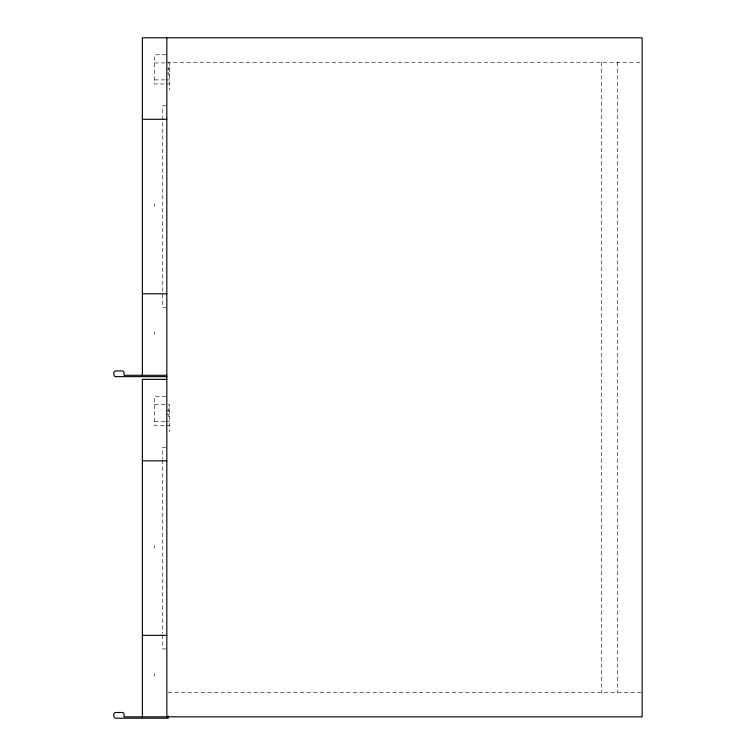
<?xml version="1.0" encoding="UTF-8"?>
<svg xmlns="http://www.w3.org/2000/svg" width="756" height="756" viewBox="0 0 756 756"><rect width="100%" height="100%" fill="white"/><g stroke="black" fill="none" stroke-linecap="round" stroke-linejoin="round"><path stroke-width="0.57" stroke-dasharray="3.78 2.83" d="M165.914 54.772L154.593 54.772L154.593 83.973L164.94 83.973M166.821 62.247L640.965 62.247M154.593 62.928L165.706 62.928M168.172 62.928L169.533 62.928L169.533 90.087M169.533 67.001L168.853 67.001L168.853 75.146L169.533 75.146M166.821 69.032L168.853 69.032M166.821 73.115L168.853 73.115M154.593 79.9L164.94 79.9M166.084 79.9L169.533 79.9M166.084 83.973L169.533 83.973M165.8 105.708L162.748 105.708L162.748 307.38L165.8 307.38M165.914 396.333L154.593 396.333L154.593 425.534L164.94 425.534M154.593 404.479L165.706 404.479M168.172 404.479L169.533 404.479L169.533 431.648M169.533 408.561L168.853 408.561L168.853 416.707L169.533 416.707M166.821 410.593L168.853 410.593M166.821 414.666L168.853 414.666M154.593 421.461L164.94 421.461M166.084 421.461L169.533 421.461M166.084 425.534L169.533 425.534M165.8 447.259L162.748 447.259L162.748 459.053M165.8 648.941L162.748 648.941L162.748 634.785M168.002 692.392L642.146 692.392M617.699 62.247L617.699 692.392M601.407 62.247L601.407 692.392M162.748 460.234L162.748 633.604M154.593 203.827L154.593 206.539M154.593 331.827L154.593 334.539M154.593 545.388L154.593 548.1M154.593 673.379L154.593 676.1"/><path stroke-width="1.13" d="M142.374 119.287L166.821 119.287M142.374 293.8L166.821 293.8M166.821 375.288L124.06 375.288L124.06 372.774A1.833 1.833 0 0 0 122.226 370.941L115.451 370.941A1.881 1.881 0 0 0 113.854 372.774L113.854 374.607A2.041 2.041 0 0 0 115.895 376.639M115.895 376.639L167.01 376.639M166.821 379.361L142.374 379.361L142.374 716.839M142.374 460.839L166.821 460.839M142.374 635.361L166.821 635.361M168.172 715.875L168.172 718.2L115.895 718.2A2.041 2.041 0 0 1 113.854 716.159L113.854 714.325A1.881 1.881 0 0 1 115.451 712.502L122.226 712.492A1.833 1.833 0 0 1 124.069 714.325L124.06 716.839L642.146 716.839L642.146 37.8L142.374 37.8L142.374 375.288M166.821 37.8L166.821 716.839"/></g></svg>
